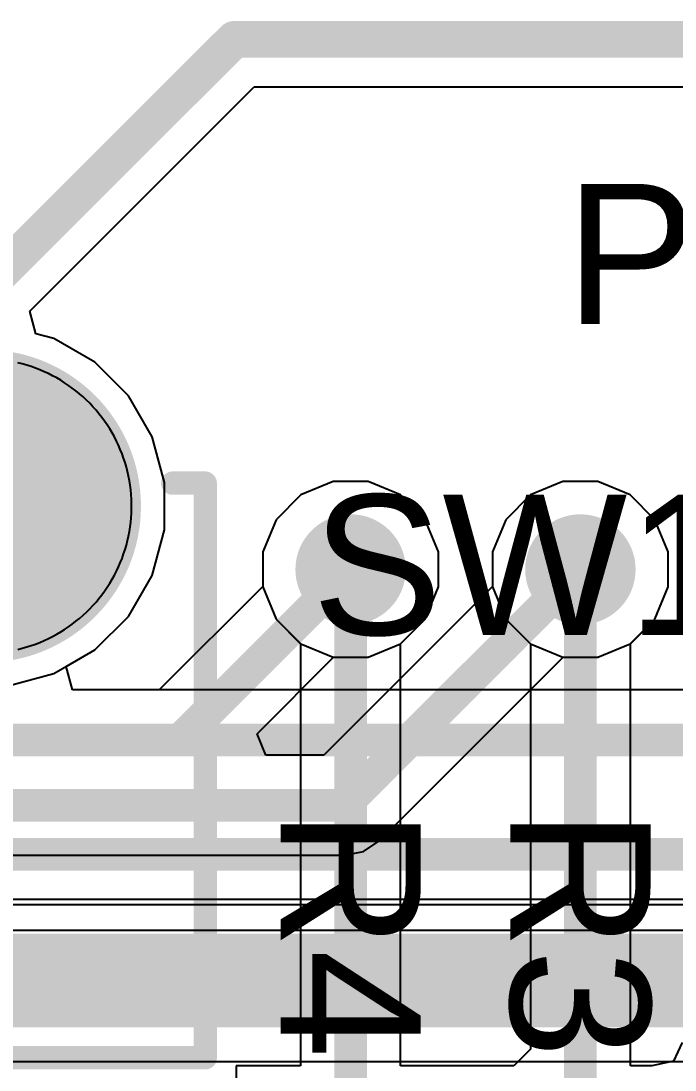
# Model space of a CAD drawing. Header units: inches. Extents: x -3 to 128, y -12 to 41.
# Drawn here: x 91.38 to 94.94, y 34.15 to 39.85 of the extents above; entities that cross this region are included whole.
import ezdxf

# ---------------------------------------------------------------- set-up
doc = ezdxf.new("R2010")
doc.units = ezdxf.units.IN
for name, color, linetype in [('Board Cutout', 216, 'Continuous'), ('Bottom Layer', 5, 'Continuous'), ('Bottom Solder', 6, 'Continuous'), ('Layer 1', 16, 'Continuous'), ('Layer 2', 76, 'Continuous'), ('Mechanical 13', 56, 'Continuous'), ('Multi-Layer', 9, 'Continuous'), ('Pad Holes', 156, 'Continuous'), ('Top Layer', 1, 'Continuous'), ('Top Overlay', 2, 'Continuous'), ('Top Paste', 8, 'Continuous'), ('Top Solder', 216, 'Continuous'), ('Via Holes', 16, 'Continuous')]:
    doc.layers.add(name, color=color, linetype=linetype)
doc.styles.add('Arial', font='', dxfattribs={"height": 0.2})
doc.styles.get('Arial').set_extended_font_data('Arial')

msp = doc.modelspace()

# ---------------------------------------------------------------- hatches: boundary and pattern name
at = {"layer": 'Bottom Layer'}
h = msp.add_hatch(color=5, dxfattribs=at)
edge = h.paths.add_edge_path()
edge.add_arc((91.18475031999999, 37.21192202), 0.7999984, 0, 360)
h = msp.add_hatch(color=5, dxfattribs=at)
edge = h.paths.add_edge_path()
edge.add_arc((93.17480476, 36.86734054), 0.2999994, 0, 360)
h = msp.add_hatch(color=5, dxfattribs=at)
edge = h.paths.add_edge_path()
edge.add_arc((94.4235221, 36.86734054), 0.2999994, 0, 360)
at = {"layer": 'Bottom Solder'}
h = msp.add_hatch(color=6, dxfattribs=at)
edge = h.paths.add_edge_path()
edge.add_arc((91.18475031999999, 37.21192202), 0.8507984, 0, 360)
at = {"layer": 'Layer 1'}
h = msp.add_hatch(color=16, dxfattribs=at)
edge = h.paths.add_edge_path()
edge.add_arc((91.18475031999999, 37.21192202), 0.7999984, 0, 360)
h = msp.add_hatch(color=16, dxfattribs=at)
edge = h.paths.add_edge_path()
edge.add_arc((93.17480476, 36.86734054), 0.2999994, 0, 360)
h = msp.add_hatch(color=16, dxfattribs=at)
edge = h.paths.add_edge_path()
edge.add_arc((94.4235221, 36.86734054), 0.2999994, 0, 360)
at = {"layer": 'Layer 2'}
h = msp.add_hatch(color=76, dxfattribs=at)
edge = h.paths.add_edge_path()
edge.add_arc((91.18475031999999, 37.21192202), 0.7999984, 0, 360)
h = msp.add_hatch(color=76, dxfattribs=at)
edge = h.paths.add_edge_path()
edge.add_arc((93.17480476, 36.86734054), 0.2999994, 0, 360)
h = msp.add_hatch(color=76, dxfattribs=at)
edge = h.paths.add_edge_path()
edge.add_arc((94.4235221, 36.86734054), 0.2999994, 0, 360)
at = {"layer": 'Multi-Layer'}
h = msp.add_hatch(color=9, dxfattribs=at)
edge = h.paths.add_edge_path()
edge.add_arc((91.18475031999999, 37.21192202), 0.7999984, 0, 360)
at = {"layer": 'Pad Holes'}
h = msp.add_hatch(color=7, dxfattribs=at)
edge = h.paths.add_edge_path()
edge.add_arc((91.18475031999999, 37.21192202), 0.499999, 0, 360)
at = {"layer": 'Top Layer'}
h = msp.add_hatch(color=1, dxfattribs=at)
edge = h.paths.add_edge_path()
edge.add_arc((91.18475031999999, 37.21192202), 0.7999984, 0, 360)
h = msp.add_hatch(color=1, dxfattribs=at)
edge = h.paths.add_edge_path()
edge.add_arc((93.17480476, 36.86734054), 0.2999994, 0, 360)
h = msp.add_hatch(color=1, dxfattribs=at)
edge = h.paths.add_edge_path()
edge.add_arc((94.4235221, 36.86734054), 0.2999994, 0, 360)
at = {"layer": 'Top Solder'}
h = msp.add_hatch(color=216, dxfattribs=at)
edge = h.paths.add_edge_path()
edge.add_arc((91.18475031999999, 37.21192202), 0.8507984, 0, 360)
at = {"layer": 'Via Holes'}
h = msp.add_hatch(color=7, dxfattribs=at)
edge = h.paths.add_edge_path()
edge.add_arc((93.17480476, 36.86734054), 0.1499997, 0, 360)
h = msp.add_hatch(color=7, dxfattribs=at)
edge = h.paths.add_edge_path()
edge.add_arc((94.4235221, 36.86734054), 0.1499997, 0, 360)

# ---------------------------------------------------------------- linework, layer by layer
at = {"layer": 'Board Cutout'}
for points in [[(91.0927566, 38.29990816, 0.1999996, 0.1999996, 0), (92.5428299, 39.74998146, 0.1999996, 0.1999996, 0)], [(92.5428299, 39.74998146, 0.1999996, 0.1999996, 0), (123.06016282, 39.74998146, 0.1999996, 0.1999996, 0)]]:
    msp.add_lwpolyline(points, format="xyseb", dxfattribs=at)
msp.add_lwpolyline([(92.49283, 39.74998146, 0.0999998, 0.0999998, 1), (92.59282979999999, 39.74998146, 0.0999998, 0.0999998, 1)], format="xyseb", close=True, dxfattribs=at)
msp.add_lwpolyline([(92.49283, 39.74998146, 0.0999998, 0.0999998, 1), (92.59282979999999, 39.74998146, 0.0999998, 0.0999998, 1)], format="xyseb", close=True, dxfattribs=at)
at = {"layer": 'Bottom Layer'}
for p, q in [((91.43113794, 38.2720596), (92.65009664, 39.4910183)), ((92.65009664, 39.4910183), (123.06016282, 39.4910564)), ((91.46401062, 38.14938776), (91.43113794, 38.2720596)), ((91.56216638, 38.12308606), (91.46401062, 38.14938776)), ((91.78513266, 37.99435632), (91.56216638, 38.12308606)), ((91.96718462, 37.81230436), (91.78513266, 37.99435632)), ((92.09591436, 37.58933808), (91.96718462, 37.81230436)), ((92.16254871999999, 37.34065176), (92.09591436, 37.58933808)), ((92.16254871999999, 37.08319228), (92.16254871999999, 37.34065176)), ((93.07976558, 37.34513994), (92.90415251999998, 37.27239942)), ((93.26984393999999, 37.34513994), (93.07976558, 37.34513994)), ((93.445457, 37.27239942), (93.26984393999999, 37.34513994)), ((94.32848291999998, 37.34513994), (94.15286986, 37.27239942)), ((94.51856128, 37.34513994), (94.32848291999998, 37.34513994)), ((94.69417433999999, 37.27239942), (94.51856128, 37.34513994)), ((92.90415251999998, 37.27239942), (92.76974588, 37.13799278)), ((93.57986363999999, 37.13799278), (93.445457, 37.27239942)), ((94.15286986, 37.27239942), (94.01846321999999, 37.13799278)), ((94.82858098, 37.13799278), (94.69417433999999, 37.27239942)), ((92.76974588, 37.13799278), (92.69700535999999, 36.96237972)), ((93.65260416, 36.96237972), (93.57986363999999, 37.13799278)), ((94.01846321999999, 37.13799278), (93.94572269999999, 36.96237972)), ((94.9013215, 36.96237972), (94.82858098, 37.13799278)), ((92.09591436, 36.83450596), (92.16254871999999, 37.08319228)), ((92.69700535999999, 36.96237972), (92.69700535999999, 36.77409968)), ((93.65260416, 36.77230135999999), (93.65260416, 36.96237972)), ((93.94572269999999, 36.96237972), (93.94572269999999, 36.77409968)), ((94.9013215, 36.77230135999999), (94.9013215, 36.96237972)), ((91.96718462, 36.61153968), (92.09591436, 36.83450596)), ((92.69700535999999, 36.77409968), (92.13529198, 36.21238884)), ((93.94572269999999, 36.77409968), (93.02840932, 35.85678884)), ((93.57986363999999, 36.5966883), (93.65260416, 36.77230135999999)), ((94.82858098, 36.5966883), (94.9013215, 36.77230135999999)), ((91.78513266, 36.42948772), (91.96718462, 36.61153968)), ((93.445457, 36.46228166), (93.57986363999999, 36.5966883)), ((94.69417433999999, 36.46228166), (94.82858098, 36.5966883)), ((93.26984393999999, 36.38954114), (93.445457, 36.46228166)), ((94.51856128, 36.38954114), (94.69417433999999, 36.46228166)), ((91.6290776, 36.33938884), (91.78513266, 36.42948772)), ((91.66310852, 36.21238884), (91.6290776, 36.33938884)), ((92.6661469, 35.9741216), (93.08156389999999, 36.38954114)), ((93.08156389999999, 36.38954114), (93.26984393999999, 36.38954114)), ((93.33332616, 35.39258352), (94.33028123999999, 36.38954114)), ((94.33028123999999, 36.38954114), (94.51856128, 36.38954114)), ((92.13529198, 36.21238884), (91.66310852, 36.21238884)), ((92.71474979999999, 35.85678884), (92.6661469, 35.9741216)), ((93.02840932, 35.85678884), (92.71474979999999, 35.85678884)), ((93.24510688, 35.33363773999999), (93.33332616, 35.39258352)), ((71.72802773999999, 35.31293927999999), (93.14104562, 35.31293927999999)), ((93.14104562, 35.31293927999999), (93.24510688, 35.33363773999999)), ((98.31813457999999, 35.07239874), (76.07882167999999, 35.07239874)), ((87.79131032, 34.19188234), (98.50049642, 34.19188234))]:
    msp.add_line(p, q, dxfattribs=at)
for points in [[(92.24792828, 35.94046406, 0.1778, 0.1778, 0), (93.17480476, 36.86734054, 0.1778, 0.1778, 0)], [(93.14104562, 35.58486405999999, 0.1778, 0.1778, 0), (94.4235221, 36.86734054, 0.1778, 0.1778, 0)], [(78.38209113999999, 35.94046406, 0.1778, 0.1778, 0), (92.24792828, 35.94046406, 0.1778, 0.1778, 0)], [(78.23479908, 35.58486405999999, 0.1778, 0.1778, 0), (93.14104562, 35.58486405999999, 0.1778, 0.1778, 0)], [(86.56249641999999, 34.63214054, 0.508, 0.508, 0), (98.50049642, 34.63214054, 0.508, 0.508, 0)]]:
    msp.add_lwpolyline(points, format="xyseb", dxfattribs=at)
for points in [[(93.13035476, 36.86734054, 0.08889999999999999, 0.08889999999999999, 1), (93.21925476, 36.86734054, 0.08889999999999999, 0.08889999999999999, 1)], [(94.37907209999999, 36.86734054, 0.08889999999999999, 0.08889999999999999, 1), (94.4679721, 36.86734054, 0.08889999999999999, 0.08889999999999999, 1)], [(92.20347828, 35.94046406, 0.08889999999999999, 0.08889999999999999, 1), (92.29237828, 35.94046406, 0.08889999999999999, 0.08889999999999999, 1)], [(92.20347828, 35.94046406, 0.08889999999999999, 0.08889999999999999, 1), (92.29237828, 35.94046406, 0.08889999999999999, 0.08889999999999999, 1)], [(93.09659562, 35.58486405999999, 0.08889999999999999, 0.08889999999999999, 1), (93.18549562, 35.58486405999999, 0.08889999999999999, 0.08889999999999999, 1)], [(93.09659562, 35.58486405999999, 0.08889999999999999, 0.08889999999999999, 1), (93.18549562, 35.58486405999999, 0.08889999999999999, 0.08889999999999999, 1)]]:
    msp.add_lwpolyline(points, format="xyseb", close=True, dxfattribs=at)
at = {"layer": 'Layer 1'}
for p, q in [((91.43113794, 38.2720596), (92.65009664, 39.4910183)), ((92.65009664, 39.4910183), (123.06016282, 39.4910564)), ((91.46401062, 38.14938776), (91.43113794, 38.2720596)), ((91.56216638, 38.12308606), (91.46401062, 38.14938776)), ((91.78513266, 37.99435632), (91.56216638, 38.12308606)), ((91.96718462, 37.81230436), (91.78513266, 37.99435632)), ((92.09591436, 37.58933808), (91.96718462, 37.81230436)), ((92.16254871999999, 37.34065176), (92.09591436, 37.58933808)), ((92.16254871999999, 37.08319228), (92.16254871999999, 37.34065176)), ((93.07976558, 37.34513994), (92.90415251999998, 37.27239942)), ((93.26984393999999, 37.34513994), (93.07976558, 37.34513994)), ((93.445457, 37.27239942), (93.26984393999999, 37.34513994)), ((94.32848291999998, 37.34513994), (94.15286986, 37.27239942)), ((94.51856128, 37.34513994), (94.32848291999998, 37.34513994)), ((94.69417433999999, 37.27239942), (94.51856128, 37.34513994)), ((92.90415251999998, 37.27239942), (92.76974588, 37.13799278)), ((93.57986363999999, 37.13799278), (93.445457, 37.27239942)), ((94.15286986, 37.27239942), (94.01846321999999, 37.13799278)), ((94.82858098, 37.13799278), (94.69417433999999, 37.27239942)), ((92.76974588, 37.13799278), (92.69700535999999, 36.96237972)), ((93.65260416, 36.96237972), (93.57986363999999, 37.13799278)), ((94.01846321999999, 37.13799278), (93.94572269999999, 36.96237972)), ((94.9013215, 36.96237972), (94.82858098, 37.13799278)), ((92.09591436, 36.83450596), (92.16254871999999, 37.08319228)), ((92.69700535999999, 36.96237972), (92.69700535999999, 36.77230135999999)), ((93.65260416, 36.77230135999999), (93.65260416, 36.96237972)), ((93.94572269999999, 36.96237972), (93.94572269999999, 36.77230135999999)), ((94.9013215, 36.77230135999999), (94.9013215, 36.96237972)), ((91.96718462, 36.61153968), (92.09591436, 36.83450596)), ((92.69700535999999, 36.77230135999999), (92.76974588, 36.5966883)), ((93.57986363999999, 36.5966883), (93.65260416, 36.77230135999999)), ((93.94572269999999, 36.77230135999999), (94.01846321999999, 36.5966883)), ((94.82858098, 36.5966883), (94.9013215, 36.77230135999999)), ((91.78513266, 36.42948772), (91.96718462, 36.61153968)), ((92.76974588, 36.5966883), (92.90415251999998, 36.46228166)), ((93.445457, 36.46228166), (93.57986363999999, 36.5966883)), ((94.01846321999999, 36.5966883), (94.15286986, 36.46228166)), ((94.69417433999999, 36.46228166), (94.82858098, 36.5966883)), ((92.90415251999998, 36.46228166), (93.07976558, 36.38954114)), ((93.26984393999999, 36.38954114), (93.445457, 36.46228166)), ((94.15286986, 36.46228166), (94.32848291999998, 36.38954114)), ((94.51856128, 36.38954114), (94.69417433999999, 36.46228166)), ((91.6290776, 36.33938884), (91.78513266, 36.42948772)), ((91.66310852, 36.21238884), (91.6290776, 36.33938884)), ((93.07976558, 36.38954114), (93.26984393999999, 36.38954114)), ((94.32848291999998, 36.38954114), (94.51856128, 36.38954114)), ((95.26865375999999, 36.21238884), (91.66310852, 36.21238884)), ((83.26824341999999, 35.04601576), (96.25425757999999, 35.04601576)), ((95.96511668, 34.90406531999999), (83.53965512, 34.90406531999999))]:
    msp.add_line(p, q, dxfattribs=at)
for points in [[(76.17411994, 35.94046406, 0.1778, 0.1778, 0), (96.75329645999999, 35.94046406, 0.1778, 0.1778, 0)], [(88.6976382, 35.31794054, 0.1778, 0.1778, 0), (96.36689387999999, 35.31794054, 0.1778, 0.1778, 0)], [(83.53965512, 34.63214054, 0.1778, 0.1778, 0), (91.98474872, 34.63214054, 0.1778, 0.1778, 0)], [(91.98474872, 34.63214054, 0.1778, 0.1778, 0), (95.96511668, 34.63214054, 0.1778, 0.1778, 0)]]:
    msp.add_lwpolyline(points, format="xyseb", dxfattribs=at)
msp.add_lwpolyline([(91.94029871999999, 34.63214054, 0.08889999999999999, 0.08889999999999999, 1), (92.02919872, 34.63214054, 0.08889999999999999, 0.08889999999999999, 1)], format="xyseb", close=True, dxfattribs=at)
msp.add_lwpolyline([(91.94029871999999, 34.63214054, 0.08889999999999999, 0.08889999999999999, 1), (92.02919872, 34.63214054, 0.08889999999999999, 0.08889999999999999, 1)], format="xyseb", close=True, dxfattribs=at)
at = {"layer": 'Layer 2'}
for p, q in [((91.43113794, 38.2720596), (92.65009664, 39.4910183)), ((92.65009664, 39.4910183), (123.06016282, 39.4910564)), ((91.46401062, 38.14938776), (91.43113794, 38.2720596)), ((91.56216638, 38.12308606), (91.46401062, 38.14938776)), ((91.78513266, 37.99435632), (91.56216638, 38.12308606)), ((91.96718462, 37.81230436), (91.78513266, 37.99435632)), ((92.09591436, 37.58933808), (91.96718462, 37.81230436)), ((92.16254871999999, 37.34065176), (92.09591436, 37.58933808)), ((92.16254871999999, 37.08319228), (92.16254871999999, 37.34065176)), ((93.07976558, 37.34513994), (92.90415251999998, 37.27239942)), ((93.26984393999999, 37.34513994), (93.07976558, 37.34513994)), ((93.445457, 37.27239942), (93.26984393999999, 37.34513994)), ((94.32848291999998, 37.34513994), (94.15286986, 37.27239942)), ((94.51856128, 37.34513994), (94.32848291999998, 37.34513994)), ((94.69417433999999, 37.27239942), (94.51856128, 37.34513994)), ((92.90415251999998, 37.27239942), (92.76974588, 37.13799278)), ((93.57986363999999, 37.13799278), (93.445457, 37.27239942)), ((94.15286986, 37.27239942), (94.01846321999999, 37.13799278)), ((94.82858098, 37.13799278), (94.69417433999999, 37.27239942)), ((92.76974588, 37.13799278), (92.69700535999999, 36.96237972)), ((93.65260416, 36.96237972), (93.57986363999999, 37.13799278)), ((94.01846321999999, 37.13799278), (93.94572269999999, 36.96237972)), ((94.9013215, 36.96237972), (94.82858098, 37.13799278)), ((92.09591436, 36.83450596), (92.16254871999999, 37.08319228)), ((92.69700535999999, 36.96237972), (92.69700535999999, 36.77230135999999)), ((93.65260416, 36.77230135999999), (93.65260416, 36.96237972)), ((93.94572269999999, 36.96237972), (93.94572269999999, 36.77230135999999)), ((94.9013215, 36.77230135999999), (94.9013215, 36.96237972)), ((91.96718462, 36.61153968), (92.09591436, 36.83450596)), ((92.69700535999999, 36.77230135999999), (92.76974588, 36.5966883)), ((93.57986363999999, 36.5966883), (93.65260416, 36.77230135999999)), ((93.94572269999999, 36.77230135999999), (94.01846321999999, 36.5966883)), ((94.82858098, 36.5966883), (94.9013215, 36.77230135999999)), ((91.78513266, 36.42948772), (91.96718462, 36.61153968)), ((92.76974588, 36.5966883), (92.90415251999998, 36.46228166)), ((93.445457, 36.46228166), (93.57986363999999, 36.5966883)), ((94.01846321999999, 36.5966883), (94.15286986, 36.46228166)), ((94.69417433999999, 36.46228166), (94.82858098, 36.5966883)), ((92.90415251999998, 36.46228166), (93.07976558, 36.38954114)), ((93.26984393999999, 36.38954114), (93.445457, 36.46228166)), ((94.15286986, 36.46228166), (94.32848291999998, 36.38954114)), ((94.51856128, 36.38954114), (94.69417433999999, 36.46228166)), ((91.56216638, 36.30075797999999), (91.78513266, 36.42948772)), ((93.07976558, 36.38954114), (93.26984393999999, 36.38954114)), ((94.32848291999998, 36.38954114), (94.51856128, 36.38954114)), ((91.31348005999999, 36.23412362), (91.56216638, 36.30075797999999))]:
    msp.add_line(p, q, dxfattribs=at)
at = {"layer": 'Top Layer'}
for p, q in [((91.43113794, 38.2720596), (92.65009664, 39.4910183)), ((92.65009664, 39.4910183), (97.38183977999999, 39.49102337999999)), ((91.46401062, 38.14938776), (91.43113794, 38.2720596)), ((91.56216638, 38.12308606), (91.46401062, 38.14938776)), ((91.78513266, 37.99435632), (91.56216638, 38.12308606)), ((91.96718462, 37.81230436), (91.78513266, 37.99435632)), ((92.09591436, 37.58933808), (91.96718462, 37.81230436)), ((92.16254871999999, 37.34065176), (92.09591436, 37.58933808)), ((92.16254871999999, 37.08319228), (92.16254871999999, 37.34065176)), ((93.07976558, 37.34513994), (92.90415251999998, 37.27239942)), ((93.26984393999999, 37.34513994), (93.07976558, 37.34513994)), ((93.445457, 37.27239942), (93.26984393999999, 37.34513994)), ((94.32848291999998, 37.34513994), (94.15286986, 37.27239942)), ((94.51856128, 37.34513994), (94.32848291999998, 37.34513994)), ((94.69417433999999, 37.27239942), (94.51856128, 37.34513994)), ((92.90415251999998, 37.27239942), (92.76974588, 37.13799278)), ((93.57986363999999, 37.13799278), (93.445457, 37.27239942)), ((94.15286986, 37.27239942), (94.01846321999999, 37.13799278)), ((94.82858098, 37.13799278), (94.69417433999999, 37.27239942)), ((92.76974588, 37.13799278), (92.69700535999999, 36.96237972)), ((93.65260416, 36.96237972), (93.57986363999999, 37.13799278)), ((94.01846321999999, 37.13799278), (93.94572269999999, 36.96237972)), ((94.9013215, 36.96237972), (94.82858098, 37.13799278)), ((92.09591436, 36.83450596), (92.16254871999999, 37.08319228)), ((92.69700535999999, 36.96237972), (92.69700535999999, 36.77230135999999)), ((93.65260416, 36.77230135999999), (93.65260416, 36.96237972)), ((93.94572269999999, 36.96237972), (93.94572269999999, 36.77230135999999)), ((94.9013215, 36.77230135999999), (94.9013215, 36.96237972)), ((91.96718462, 36.61153968), (92.09591436, 36.83450596)), ((92.69700535999999, 36.77230135999999), (92.76974588, 36.5966883)), ((93.57986363999999, 36.5966883), (93.65260416, 36.77230135999999)), ((93.94572269999999, 36.77230135999999), (94.01846321999999, 36.5966883)), ((94.82858098, 36.5966883), (94.9013215, 36.77230135999999)), ((91.78513266, 36.42948772), (91.96718462, 36.61153968)), ((92.76974588, 36.5966883), (92.90287998, 36.4635542)), ((93.44672953999999, 36.4635542), (93.57986363999999, 36.5966883)), ((94.01846321999999, 36.5966883), (94.15159732, 36.4635542)), ((94.69544687999999, 36.4635542), (94.82858098, 36.5966883)), ((92.90287998, 36.4635542), (92.90287998, 34.16817144)), ((93.44672953999999, 34.16817144), (93.44672953999999, 36.4635542)), ((94.15159732, 36.4635542), (94.15159732, 34.25797568)), ((94.69544687999999, 34.16817144), (94.69544687999999, 36.4635542)), ((91.56216638, 36.30075797999999), (91.78513266, 36.42948772)), ((91.31348005999999, 36.23412362), (91.56216638, 36.30075797999999)), ((94.97611941999999, 34.29517906), (94.92920561999999, 34.19324886)), ((94.15159732, 34.25797568), (94.06179308, 34.16817144)), ((94.92920561999999, 34.19324886), (94.81137756, 34.16817144)), ((92.90287998, 34.16817144), (92.55250475999999, 34.16817144)), ((92.55250475999999, 34.16817144), (92.55250475999999, 33.05057144)), ((93.67421956, 34.16817144), (93.44672953999999, 34.16817144)), ((93.80122209999999, 34.16817398), (93.67421956, 34.16817144)), ((94.06179308, 34.16817144), (93.80122209999999, 34.16817398)), ((94.81137756, 34.16817144), (94.69544687999999, 34.16817144))]:
    msp.add_line(p, q, dxfattribs=at)
for points in [[(93.17480476, 33.60937144, 0.1778, 0.1778, 0), (93.17480476, 36.86734054, 0.1778, 0.1778, 0)], [(94.4235221, 33.60937144, 0.1778, 0.1778, 0), (94.4235221, 36.86734054, 0.1778, 0.1778, 0)]]:
    msp.add_lwpolyline(points, format="xyseb", dxfattribs=at)
for points in [[(93.13035476, 36.86734054, 0.08889999999999999, 0.08889999999999999, 1), (93.21925476, 36.86734054, 0.08889999999999999, 0.08889999999999999, 1)], [(94.37907209999999, 36.86734054, 0.08889999999999999, 0.08889999999999999, 1), (94.4679721, 36.86734054, 0.08889999999999999, 0.08889999999999999, 1)]]:
    msp.add_lwpolyline(points, format="xyseb", close=True, dxfattribs=at)
at = {"layer": 'Top Overlay'}
for points in [[(92.20826871999999, 37.33689002, 0.127, 0.127, 0), (92.38467172, 37.33689002, 0.127, 0.127, 0)], [(92.38467172, 34.21192802, 0.127, 0.127, 0), (92.38467172, 37.33689002, 0.127, 0.127, 0)], [(90.81581532, 34.21192802, 0.127, 0.127, 0), (92.38467172, 34.21192802, 0.127, 0.127, 0)]]:
    msp.add_lwpolyline(points, format="xyseb", dxfattribs=at)
for points in [[(92.17651871999999, 37.33689002, 0.0635, 0.0635, 1), (92.24001872, 37.33689002, 0.0635, 0.0635, 1)], [(92.35292172, 37.33689002, 0.0635, 0.0635, 1), (92.41642171999999, 37.33689002, 0.0635, 0.0635, 1)], [(92.35292172, 37.33689002, 0.0635, 0.0635, 1), (92.41642171999999, 37.33689002, 0.0635, 0.0635, 1)], [(92.35292172, 34.21192802, 0.0635, 0.0635, 1), (92.41642171999999, 34.21192802, 0.0635, 0.0635, 1)], [(92.35292172, 34.21192802, 0.0635, 0.0635, 1), (92.41642171999999, 34.21192802, 0.0635, 0.0635, 1)]]:
    msp.add_lwpolyline(points, format="xyseb", close=True, dxfattribs=at)
at = {"layer": 'Top Paste'}
for p, q in [((91.39079511999999, 37.98492021999999), (91.36628411999999, 37.99104162)), ((91.41507752, 37.97803682), (91.39079511999999, 37.98492021999999)), ((91.43915671999999, 37.97039142), (91.41507752, 37.97803682)), ((91.46298191999999, 37.96198402), (91.43915671999999, 37.97039142)), ((91.48652771999998, 37.95281462), (91.46298191999999, 37.96198402)), ((91.50974332, 37.94293402), (91.48652771999998, 37.95281462)), ((91.53267952, 37.93229142), (91.50974332, 37.94293402)), ((91.55523472, 37.92096302), (91.53267952, 37.93229142)), ((91.57743432, 37.90892342), (91.55523472, 37.92096302)), ((91.59925292, 37.89617262), (91.57743432, 37.90892342)), ((91.62063972, 37.88273602), (91.59925292, 37.89617262)), ((91.64159472, 37.86863902), (91.62063972, 37.88273602)), ((91.66209252, 37.85390701999999), (91.64159472, 37.86863902)), ((91.68213312, 37.83851462), (91.66209252, 37.85390701999999)), ((91.70166572, 37.82248722), (91.68213312, 37.83851462)), ((91.72069032, 37.80587562), (91.70166572, 37.82248722)), ((91.73915611999999, 37.78865442), (91.72069032, 37.80587562)), ((91.75708852, 37.77087442), (91.73915611999999, 37.78865442)), ((91.77446212, 37.75251022), (91.75708852, 37.77087442)), ((91.79122612, 37.73363801999999), (91.77446212, 37.75251022)), ((91.80738052, 37.71423241999999), (91.79122612, 37.73363801999999)), ((91.82295072, 37.69431882), (91.80738052, 37.71423241999999)), ((91.83786051999999, 37.67394802), (91.82295072, 37.69431882)), ((91.85210991999999, 37.65309462), (91.83786051999999, 37.67394802)), ((91.86569892, 37.63180942), (91.85210991999999, 37.65309462)), ((91.87862752, 37.61009242), (91.86569892, 37.63180942)), ((91.89084491999999, 37.58799442), (91.87862752, 37.61009242)), ((91.90235112, 37.56551542), (91.89084491999999, 37.58799442)), ((91.91317152, 37.54268082), (91.90235112, 37.56551542)), ((91.92325532, 37.51951602), (91.91317152, 37.54268082)), ((91.93257711999999, 37.49607182), (91.92325532, 37.51951602)), ((91.94118771999999, 37.47229742), (91.93257711999999, 37.49607182)), ((91.94903631999999, 37.44829442), (91.94118771999999, 37.47229742)), ((91.95612292, 37.42406282), (91.94903631999999, 37.44829442)), ((91.96242211999999, 37.39960262), (91.95612292, 37.42406282)), ((91.96795932, 37.37496461999999), (91.96242211999999, 37.39960262)), ((91.97270911999999, 37.35014881999999), (91.96795932, 37.37496461999999)), ((91.97669692, 37.32520602), (91.97270911999999, 37.35014881999999)), ((91.97987192, 37.30013622), (91.97669692, 37.32520602)), ((91.98225951999999, 37.27501562), (91.97987192, 37.30013622)), ((91.98385972, 37.24979342), (91.98225951999999, 37.27501562)), ((91.98464711999999, 37.22454582), (91.98385972, 37.24979342)), ((91.98385972, 37.17405062), (91.98464711999999, 37.19929822)), ((91.98464711999999, 37.19929822), (91.98464711999999, 37.22454582)), ((91.97987192, 37.12370781999999), (91.98225951999999, 37.14882842)), ((91.98225951999999, 37.14882842), (91.98385972, 37.17405062)), ((91.97270911999999, 37.07369522), (91.97669692, 37.09863802)), ((91.97669692, 37.09863802), (91.97987192, 37.12370781999999)), ((91.95612292, 36.99978122), (91.96242211999999, 37.02424142)), ((91.96242211999999, 37.02424142), (91.96795932, 37.04887942)), ((91.96795932, 37.04887942), (91.97270911999999, 37.07369522)), ((91.94118771999999, 36.95154661999999), (91.94903631999999, 36.97554962)), ((91.94903631999999, 36.97554962), (91.95612292, 36.99978122)), ((91.92325532, 36.90432801999999), (91.93257711999999, 36.92777221999999)), ((91.93257711999999, 36.92777221999999), (91.94118771999999, 36.95154661999999)), ((91.89084491999999, 36.83584962), (91.90235112, 36.85832862)), ((91.90235112, 36.85832862), (91.91317152, 36.88116322)), ((91.91317152, 36.88116322), (91.92325532, 36.90432801999999)), ((91.86569892, 36.79203462), (91.87862752, 36.81375162)), ((91.87862752, 36.81375162), (91.89084491999999, 36.83584962)), ((91.82295072, 36.72952522), (91.83786051999999, 36.74989602)), ((91.83786051999999, 36.74989602), (91.85210991999999, 36.77074941999999)), ((91.85210991999999, 36.77074941999999), (91.86569892, 36.79203462)), ((91.77446212, 36.67133382), (91.79122612, 36.69020602)), ((91.79122612, 36.69020602), (91.80738052, 36.70961162)), ((91.80738052, 36.70961162), (91.82295072, 36.72952522)), ((91.72069032, 36.61796842), (91.73915611999999, 36.63518962)), ((91.73915611999999, 36.63518962), (91.75708852, 36.65296962)), ((91.75708852, 36.65296962), (91.77446212, 36.67133382)), ((91.64159472, 36.55520502), (91.66209252, 36.56993702)), ((91.66209252, 36.56993702), (91.68213312, 36.58532941999999)), ((91.68213312, 36.58532941999999), (91.70166572, 36.60135682)), ((91.70166572, 36.60135682), (91.72069032, 36.61796842)), ((91.55523472, 36.50288102), (91.57743432, 36.51492062)), ((91.57743432, 36.51492062), (91.59925292, 36.52767142)), ((91.59925292, 36.52767142), (91.62063972, 36.54110802)), ((91.62063972, 36.54110802), (91.64159472, 36.55520502)), ((91.41507752, 36.44580722), (91.43915671999999, 36.45345262)), ((91.43915671999999, 36.45345262), (91.46298191999999, 36.46186002)), ((91.46298191999999, 36.46186002), (91.48652771999998, 36.47102941999999)), ((91.48652771999998, 36.47102941999999), (91.50974332, 36.48091002)), ((91.50974332, 36.48091002), (91.53267952, 36.49155262)), ((91.53267952, 36.49155262), (91.55523472, 36.50288102)), ((91.36628411999999, 36.43280242), (91.39079511999999, 36.43892382)), ((91.39079511999999, 36.43892382), (91.41507752, 36.44580722))]:
    msp.add_line(p, q, dxfattribs=at)

# ---------------------------------------------------------------- texts
at = {"layer": 'Mechanical 13', "style": 'Arial'}
msp.add_text('PCB Edge', height=0.7619999999999999, rotation=360, dxfattribs=at).set_placement((94.3421786, 38.2016))
at = {"layer": 'Top Overlay', "style": 'Arial'}
msp.add_text('SW1', height=0.7619999999999999, dxfattribs=at).set_placement((92.96358344, 36.511865))
for s, p in [('R4', (92.79392668, 35.56952754)), ('R3', (94.04264402, 35.56952754))]:
    msp.add_text(s, height=0.7619999999999999, rotation=270, dxfattribs=at).set_placement(p)

doc.saveas('drawing.dxf')
